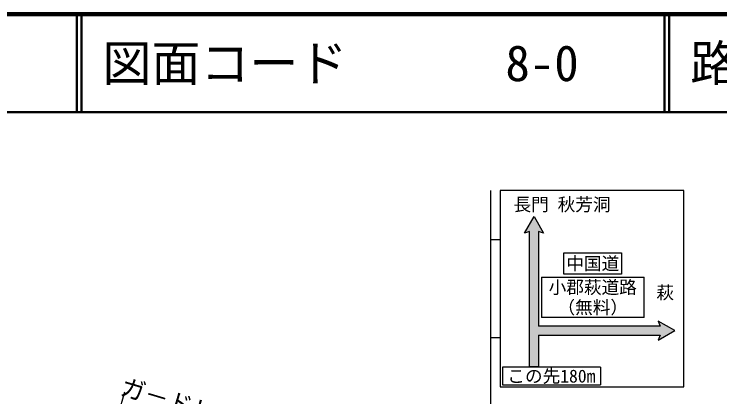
# Model space of a CAD drawing. Units: millimetres, scale not verified. Extents: x -376306283 to 680000, y -957283980 to 380000.
# Drawn here: x 111356 to 183417, y 340960 to 380000 of the extents above; entities that cross this region are included whole.
import ezdxf
from ezdxf.enums import TextEntityAlignment as Align

# ---------------------------------------------------------------- set-up
doc = ezdxf.new("R2010")
doc.units = ezdxf.units.MM
doc.header["$LTSCALE"] = 1000
for name, color, linetype, lineweight in [('M-BGD', 7, 'Continuous', 25), ('M-STR-STRC', 7, 'Continuous', 25), ('M-TTL', 2, 'Continuous', 140), ('M-TTL-LINE', 7, 'Continuous', 50)]:
    doc.layers.add(name, color=color, linetype=linetype, lineweight=lineweight)
doc.layers.add('M-TTL-TXT', color=7, linetype='Continuous')
doc.styles.add('ＭＳ ゴシック', font='')
doc.styles.get('ＭＳ ゴシック').set_extended_font_data('MS Gothic')

msp = doc.modelspace()

# ---------------------------------------------------------------- hatches: boundary and pattern name
at = {"layer": 'M-STR-STRC'}
msp.add_hatch(color=256, dxfattribs=at).paths.add_polyline_path([(163969, 357841), (163466, 357658), (164438, 359341), (165409, 357658), (164906, 357841), (164906, 348188), (177312, 348188), (177129, 348690), (178812, 347719), (177129, 346747), (177312, 347250), (164906, 347250), (164906, 344031), (163969, 344031)])

# ---------------------------------------------------------------- linework, layer by layer
at = {"layer": 'M-BGD'}
msp.add_line((116018, 319182), (122666, 341486), dxfattribs=at)
at = {"layer": 'M-STR-STRC'}
for p, q in [((160000, 362000), (160000, 340000)), ((161000, 362000), (161000, 342000)), ((163466, 357658), (164438, 359341)), ((164438, 359341), (165409, 357658)), ((163969, 357841), (163466, 357658)), ((164906, 357841), (164906, 348188)), ((165409, 357658), (164906, 357841)), ((160000, 357000), (161000, 357000)), ((167487, 353463), (167487, 355663)), ((167487, 355663), (173387, 355663)), ((173387, 355663), (173387, 353463)), ((165187, 353163), (165187, 349063)), ((165187, 353163), (175687, 353163)), ((173387, 353463), (167487, 353463)), ((175687, 349063), (175687, 353163)), ((175687, 349063), (165187, 349063)), ((178812, 347719), (177129, 348690)), ((177129, 346747), (178812, 347719)), ((160000, 347000), (161000, 347000)), ((164906, 347250), (177312, 347250)), ((177312, 347250), (177129, 346747)), ((161212, 343981), (161212, 342181)), ((171212, 343981), (161212, 343981)), ((171212, 343981), (171212, 342181)), ((161212, 342181), (171212, 342181))]:
    msp.add_line(p, q, dxfattribs=at)
for points in [[(161000, 342000), (179750, 342000), (179750, 362000), (161000, 362000)], [(164906, 347250), (164906, 344031), (163969, 344031), (163969, 357841)], [(177129, 348690), (177312, 348188), (164906, 348188)]]:
    msp.add_lwpolyline(points, dxfattribs=at)
at = {"layer": 'M-TTL'}
msp.add_line((680000, 380000), (40000, 380000), dxfattribs=at)
at = {"layer": 'M-TTL-LINE'}
for p, q in [((117750, 380000), (117750, 370000)), ((118250, 380000), (118250, 370000)), ((177750, 380000), (177750, 370000)), ((178250, 380000), (178250, 370000)), ((40000, 370000), (680000, 370000))]:
    msp.add_line(p, q, dxfattribs=at)

# ---------------------------------------------------------------- texts
at = {"layer": 'M-BGD', "style": 'ＭＳ ゴシック'}
msp.add_text('ガ－ドレ－ル', height=1833, rotation=343.403, dxfattribs=at).set_placement((129089, 338528), align=Align.BOTTOM_CENTER)
at = {"layer": 'M-STR-STRC', "style": 'ＭＳ ゴシック'}
for s, p in [('長門 秋芳洞', (162351, 359530)), ('萩', (176937, 350546))]:
    msp.add_text(s, height=1320, dxfattribs=at).set_placement(p, align=Align.BOTTOM_LEFT)
for s, p in [('中国道', (170437, 354563)), ('小郡萩道路', (170437, 352138)), ('（無料）', (170437, 350088)), ('この先180m', (166212, 343081))]:
    msp.add_text(s, height=1320, dxfattribs=at).set_placement(p, align=Align.MIDDLE_CENTER)
at = {"layer": 'M-TTL-TXT', "style": 'ＭＳ ゴシック'}
for s, p in [('図面コード', (120380, 375000)), ('路 線 名', (180380, 375000)), ('8-0', (161521, 375000))]:
    msp.add_text(s, height=3666, dxfattribs=at).set_placement(p, align=Align.MIDDLE_LEFT)

doc.saveas('drawing.dxf')
